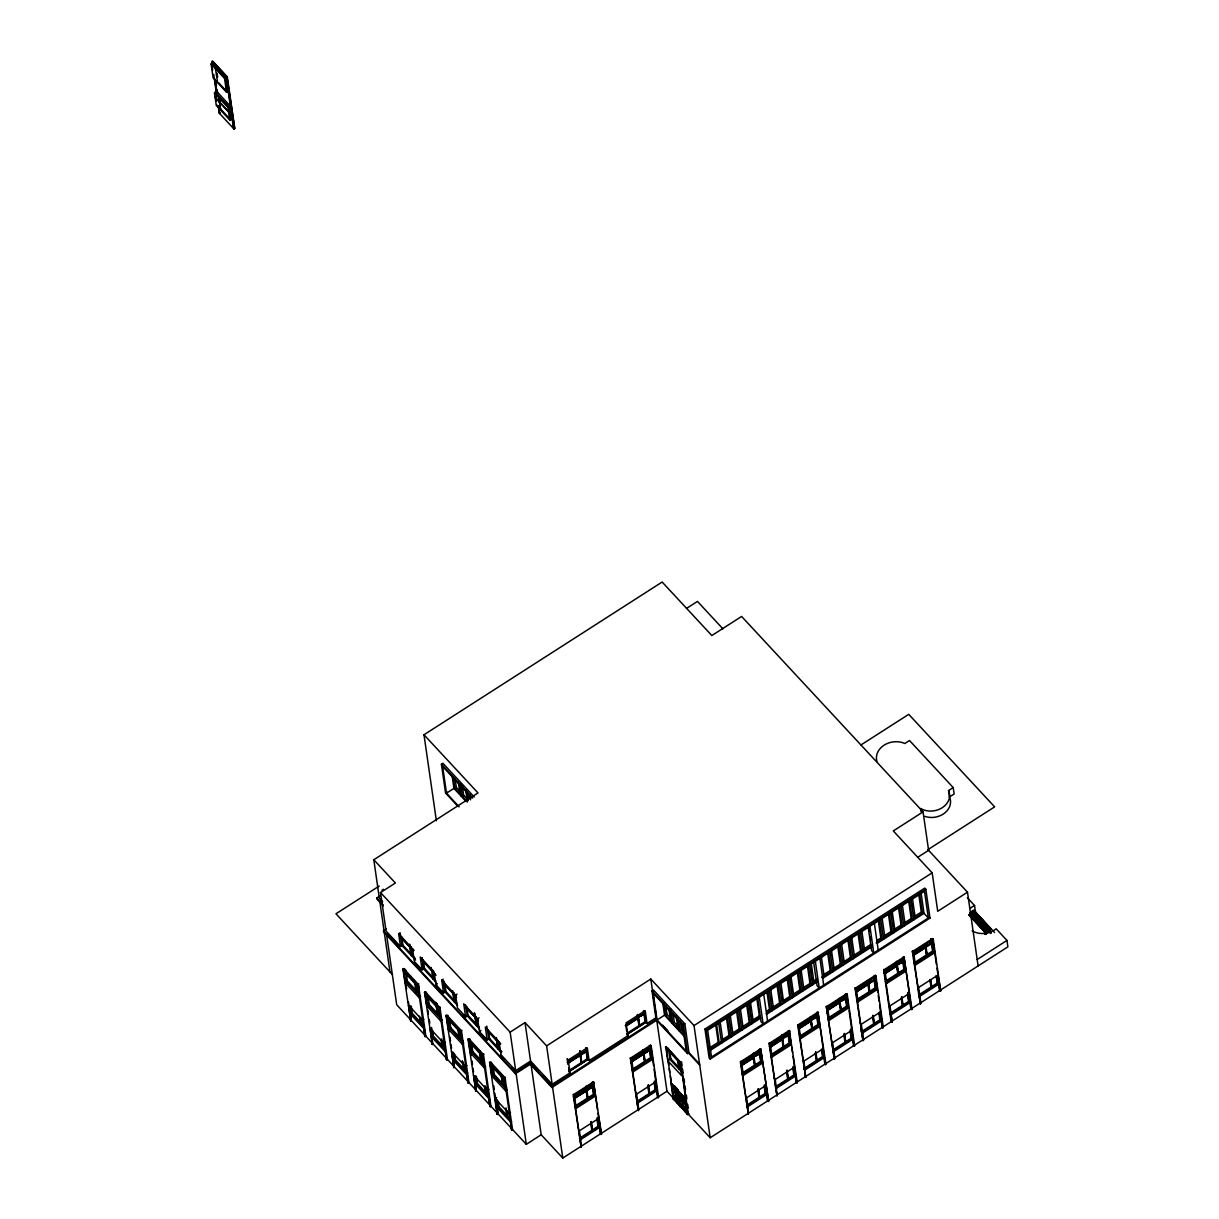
<?xml version="1.0" encoding="UTF-8"?>
<svg xmlns="http://www.w3.org/2000/svg" width="1219" height="1219" viewBox="0 0 1219 1219"><rect width="100%" height="100%" fill="white"/><g stroke="black" fill="none" stroke-linecap="round" stroke-linejoin="round"><path stroke-width="1.5" d="M974.24 911.492L973.676 910.273L990.666 928.665C988.076 928.741 990.849 930.173 990.361 932.931M990.422 932.093L989.432 930.737L987.329 931.971L989.63 929.594L990.575 932.733L989.081 929.198M969.669 914.616C974.347 914.494 974.225 909.435 974.057 910.761M967.353 897.778L974.56 905.534L975.429 911.888A18.605 15.085 -8.2 0 0 971.299 914.707M973.326 912.802L969.73 915.499M973.112 912.985L989.112 929.381M985.074 933.51C986.948 935.918 984.48 930.752 984.967 934.287M974.194 912.452C973.295 910.136 974.042 913.656 970.629 915.058M989.081 928.055L985.272 931.819L983.443 930.188M672.05 1084.758L672.339 1086.815L674.32 1087.104M673.467 1087.546L674.884 1087.973L676.225 1090.746L676.804 1089.512L675.798 1090.03L676.21 1091.371L677.139 1090.853L676.057 1090.624M678.968 1094.372L681.131 1094.555L683.158 1098.212L684.027 1097.649M681.177 1094.433L681.954 1094.967M974.331 911.096L974.316 912.056M989.95 930.828C989.325 933.266 984.053 932.383 985.699 931.514M989.112 929.701C990.59 927.689 983.596 934.211 989.249 928.863C980.426 937.091 989.676 931.286 987.39 932.626M990.178 931.164L990.91 933.495M990.407 931.011L989.721 929.99M990.316 928.604L974.88 911.263L973.371 911.934M985.394 934.364L985.318 933.617M974.971 911.705L994.536 932.474M986.735 933.023L986.582 932.245M969.471 914.204L986.918 932.596L985.912 933.084M985.897 930.767L990.057 927.583L988.746 928.375L989.706 928.451M988.929 928.695L989.417 927.217L989.371 928.04M989.386 927.689L988.914 928.192M985.516 931.743L989.417 929.503M984.51 930.387C988.67 925.328 991.017 926.73 984.358 929.945M969.745 914.357L972.853 911.142M985.196 934.379L985.577 933.495M678.313 1098.06L678.16 1097.496M679.684 1099.34L680.4 1100.163L679.684 1099.264M988.06 927.507L985.165 930.036M985.714 931.453L984.556 932.047L982.925 928.482M973.432 911.629L989.874 929.305M969.73 913.397L972.777 910.654L974.591 910.974M974.773 912.726L974.438 913.122M989.798 931.118L988.167 932.2M985.561 932.215L986.476 932.185L985.866 933.967M982.88 929.487L983.885 929.457L982.59 927.918L984.083 930.112L982.864 928.528M983.291 929.96L982.026 928.588M989.234 930.981L990.529 932.581M673.924 1087.577L673.574 1088.521L674.442 1087.973M681.025 1094.616C683.356 1094.083 678.953 1095.744 681.208 1095.439M984.038 931.118C984.236 928.787 983.215 932.718 985.485 931.636A1.722 0.884 -42.9 0 0 986.156 931.255M973.067 910.41L970.172 913.564L969.913 912.848M974.118 910.425L969.897 913.412M987.817 927.126L984.038 929.609M989.264 929.32L988.213 930.127M970.888 914.54L971.695 913.884M973.752 912.681L975.291 911.675L971.01 914.951M974.057 912.528L970.812 914.25M986.461 931.103L970.69 914.341M987.969 930.326L987.588 930.737M976.693 921.579L970.019 914.631L971.071 915.759M975.002 911.934L971.909 913.808M212.639 70.184L211.603 62.961L213.081 62.017L226.963 76.949L234.749 128.528L234.018 129.016L219.283 113.138L218.216 105.748M217.409 82.42L213.096 77.787L211.116 63.997L211.862 63.525L216.159 68.157L215.413 68.63L217.622 82.648L226.536 92.248L227.283 91.775L225.302 77.986L216.373 68.386L215.626 68.858L224.555 78.473L226.536 92.248M224.555 78.473L227.298 76.812L212.563 60.95L211.832 61.422L226.551 77.3L234.018 129.016M214.681 78.702L216.479 91.166L214.986 92.126L228.852 107.059L230.711 119.889L232.189 118.929M220.532 110.03L216.281 105.444L214.483 93.055L215.23 92.568L219.496 97.154L218.75 97.642L220.532 110.03L221.279 109.558M215.824 96.697L215.123 97.398L219.374 101.985L220.304 101.527M218.963 97.87L219.71 97.398L228.669 107.043L230.452 119.432L229.705 119.919L220.761 110.259L218.963 97.87L227.923 107.516L229.705 119.919M218.719 82.831L227.542 92.324L229.035 91.379M220.09 101.299L219.344 101.771L215.093 97.185M220.334 101.741L219.588 102.213L228.547 111.858L229.294 111.386M219.283 113.138L219.222 107.12M228.852 107.059L230.345 106.099L216.479 91.166M229.263 111.173L228.517 111.645L219.557 102M234.322 128.071L233.576 128.544L228.288 91.852M436.387 820.783L423.983 734.767L662.146 582.027L711.835 635.541L741.609 616.448L923.057 811.869L928.604 850.329L967.49 892.201L978.11 965.936M458.1 806.551L445.575 793.066L441.415 764.206L442.893 763.262L474.221 796.982M686.495 608.449L697.466 601.409L722.943 628.852M445.575 793.066L447.053 792.106M459.167 806.81L446.489 793.158L453.94 788.388L452.142 775.909M458.283 781.775L460.051 794.057L454.87 788.48L456.348 787.52L455.083 778.743M462.763 795.337L461.285 796.297L459.487 783.817M465.628 789.683L467.395 801.965L462.214 796.388L463.692 795.428L462.184 784.899M382.69 901.816L379.338 898.22L373.806 859.745L478 792.929L423.983 734.767M379.246 886.03L335.956 913.778L392.503 974.682M381.958 890.205L383.452 889.245M401.98 938.706L402.895 945.136L400.487 946.553L386.057 931.026L380.526 892.552L395.398 883.013L373.806 859.745M383.284 905.915L376.93 899.073L376.778 898.007L379.978 895.95M515.424 1073.787L515.271 1072.72L530.158 1063.181L530.311 1064.248L515.424 1073.787L383.65 931.88L383.497 930.813L386.469 928.908M400.487 946.553L398.643 933.739L400.122 932.779L401.965 945.594L415.588 960.084M402.163 945.624L401.706 936.878M410.666 946.523L409.95 947.224L401.005 937.563M410.879 946.752L410.148 947.239L413.332 950.683M413.363 950.896L410.178 947.453L410.91 946.965L412.083 955.026L411.336 955.498L409.752 944.481M410.803 1021.217L402.91 969.044L403.657 968.572L418.391 984.434L425.842 1036.15L425.096 1036.622L422.353 1020.135L408.487 1005.203L410.803 1021.217L410.62 1014.33L424.486 1029.278L424.669 1036.165M420.616 996.746L419.123 997.691L405.257 982.758L403.413 969.943L404.891 968.983L406.933 981.828L415.892 991.474L416.624 990.986L415.466 982.941M423.298 960.13L422.597 960.816L431.541 970.461L432.257 969.775M405.759 973.768L406.079 970.324M412.51 948.672L414.353 961.486L422.079 969.806L424.486 968.389L423.328 960.343M405.257 982.758L406.735 981.798L419.351 995.374M406.933 981.828L406.75 974.91M432.471 970.004L431.739 970.492L434.924 973.935M414.719 983.413L415.649 982.956M414.948 983.657L415.679 983.169L416.852 991.23L418.97 993.515M418.757 983.916L417.279 984.876L419.123 997.691M418.391 984.434L417.645 984.906L425.096 1036.622M432.715 978.522L433.446 978.034L424.486 968.389M432.501 970.217L433.674 978.278L432.928 978.75L431.115 967.505M420.357 996.289L416.106 991.702L416.852 991.23M443.487 981.021L445.072 992.007L443.579 992.967L441.735 980.137L443.213 979.192M443.579 992.967L435.945 984.739L437.438 983.794M432.395 1044.47L424.502 992.296L425.248 991.824L439.983 1007.686L447.434 1059.402L446.687 1059.875L443.945 1043.388L430.078 1028.455L432.395 1044.47L432.212 1037.582L446.078 1052.53L446.261 1059.418M442.207 1019.983L440.714 1020.943L426.848 1006.01L425.004 993.18L426.482 992.236M444.813 983.291L444.066 983.763L453.026 993.409L453.758 992.936M409.874 1014.817L411.367 1013.858L423.968 1027.434M457.308 1003.725L455.175 1001.424L453.803 993.15L453.057 993.622L444.097 983.977L444.844 983.504L446.002 991.55L445.255 992.022L443.67 981.005M411.23 1006.056L412.296 1013.4L411.55 1013.873L410.209 1005.843M426.848 1006.01L428.326 1005.05L440.943 1018.627M436.631 1003.222L438.215 1014.238L437.484 1014.726L428.524 1005.081L429.256 1004.593L428.098 996.548M410.361 1020.76L411.108 1020.288L409.508 1009.195M455.175 1001.424L454.428 1001.911L453.27 993.866L454.017 993.378M457.095 994.125L455.601 995.07L457.445 1007.9L465.582 1016.661L467.989 1015.244L466.831 1007.199L466.085 1007.671L475.044 1017.316L475.791 1016.844L476.949 1024.889L476.202 1025.362L474.42 1012.974M440.349 1007.168L438.87 1008.128L440.714 1020.943M439.983 1007.686L439.236 1008.159L446.687 1059.875M422.353 1020.135L423.846 1019.175M420.464 1023.488L420.418 1017.499M420.631 1017.728L420.677 1023.716L419.412 1016.128M440.882 1018.398L437.697 1014.955L438.444 1014.482L436.844 1003.466M861.01 744.931L908.734 714.334L994.643 806.856L927.842 849.704M453.895 1067.631L446.002 1015.457L446.748 1014.97L461.483 1030.847L468.934 1082.563L468.187 1083.036L465.445 1066.549L451.579 1051.601L453.895 1067.631L453.712 1060.743L467.578 1075.676L467.761 1082.563M463.708 1043.144L462.214 1044.104L448.348 1029.171L446.504 1016.341L447.982 1015.397M466.801 1006.985L466.054 1007.458L475.014 1017.103L475.76 1016.631M449.582 1019.495L448.836 1019.968L461.239 1033.499M448.866 1020.181L449.613 1019.709L450.771 1027.754L459.731 1037.399L458.984 1037.872L450.024 1028.226L448.44 1017.21M431.465 1038.07L432.958 1037.11L445.56 1050.687M433.08 1031.137L433.141 1037.125L431.572 1027.495M448.348 1029.171L450.771 1027.754M431.953 1044.013L432.699 1043.54L431.633 1036.15M475.974 1016.859L475.273 1017.545L478.457 1020.989M457.826 1029.826L458.755 1029.369M458.039 1030.055L458.786 1029.583L459.944 1037.628L463.144 1041.072M479.082 1017.819L477.604 1018.764L479.448 1031.594L487.143 1039.883L489.566 1038.466L488.408 1030.421L487.661 1030.893L496.621 1040.554M461.864 1030.329L460.371 1031.274L462.214 1044.104M461.483 1030.847L460.736 1031.32L468.187 1083.036M443.945 1043.388L445.438 1042.428M442.055 1046.74L442.802 1046.268L441.75 1038.908M442.223 1040.98L442.268 1046.969L441.004 1039.38M476.004 1017.073L477.178 1025.118L476.431 1025.606L474.633 1013.202M462.397 1041.559L459.197 1038.116L459.944 1037.628M475.882 1091.325L468.005 1039.137L468.751 1038.664L483.486 1054.526L490.937 1106.243L490.19 1106.73L487.448 1090.228L473.582 1075.295L475.882 1091.325L475.715 1084.438L489.581 1099.37L489.764 1106.258M479.448 1031.594L480.941 1030.634M485.711 1066.838L484.217 1067.798L470.351 1052.85L468.492 1040.036L469.985 1039.076M488.377 1030.207L487.63 1030.68L496.59 1040.34M452.965 1061.216L455.388 1059.814L454.596 1054.298M470.351 1052.85L472.759 1051.448L471.601 1043.388M453.453 1067.174L454.199 1066.686L452.34 1053.765M525.023 1022.589L530.555 1061.063L515.683 1070.602L510.136 1032.143L525.023 1022.589L546.615 1045.856L552.161 1084.316L570.02 1072.872L568.176 1060.042L567.094 1058.884M479.814 1053.521L480.56 1053.048L481.718 1061.094L480.972 1061.566L472.027 1051.921L470.427 1040.904M483.852 1054.024L482.374 1054.968L484.217 1067.798M483.486 1054.526L482.739 1055.014L490.19 1106.73M465.445 1066.549L466.938 1065.589M463.57 1069.901L464.302 1069.413L455.388 1059.814M463.25 1062.069L464.53 1069.657L463.784 1070.13L462.245 1060.713M497.367 1040.066L498.525 1048.127L497.779 1048.599L496.194 1037.582M500.034 1044.226L496.834 1040.782L497.581 1040.31L498.739 1048.355L497.992 1048.828L496.407 1037.811M484.385 1065.238L481.2 1061.795L481.932 1061.322L480.774 1053.277M511.325 1129.495L511.157 1122.608L497.276 1107.66L498.205 1114.075L497.032 1114.09L489.581 1062.374L490.328 1061.901L505.047 1077.764L512.513 1129.48L511.767 1129.952L509.024 1113.465L495.158 1098.532L496.636 1097.572M507.272 1090.076L505.794 1091.02L491.912 1076.087L490.068 1063.273L491.562 1062.313M493.146 1066.412L492.4 1066.884L504.803 1080.43M492.43 1067.097L493.177 1066.625L494.335 1074.67L503.295 1084.331L502.548 1084.803L493.588 1075.158L492.004 1064.141M474.968 1084.91L477.391 1083.493L476.324 1076.148M491.912 1076.087L494.335 1074.67M475.456 1090.853L476.202 1090.38L474.343 1077.459M546.615 1045.856L650.809 979.04L694.022 1025.56L710.189 1137.754L891.15 1021.705L883.699 969.989L904.01 956.961L911.995 1009.256L910.867 1009.058L909.938 1002.643L890.83 1014.909L892.293 1021.903L891.15 1021.705M921.107 811.686L920.635 808.487A18.011 14.613 -8.2 0 0 942.226 807.725A18.011 14.613 -8.2 0 0 948.565 790.567L953.212 787.581L909.511 740.512L904.848 743.499A18.727 15.192 -8.2 0 0 884.11 745.159A18.727 15.192 -8.2 0 0 876.933 761.403M505.428 1077.246L503.935 1078.206L505.794 1091.02M511.767 1129.952L504.316 1078.236L505.047 1077.764M518.806 1069.764L521.778 1067.859M526.242 1064.995L529.229 1063.075M487.448 1090.228L488.941 1089.283M923.057 811.869L893.298 830.947L932.169 872.834L937.716 911.294L967.49 892.201M485.512 1087.592L485.558 1093.58L484.507 1086.236M485.467 1085.992L486.518 1093.336L485.772 1093.824L484.72 1086.464M924.84 816.38A18.011 14.613 -8.2 0 0 944.649 813.073A18.011 14.613 -8.2 0 0 949.494 796.982L954.142 793.996L953.212 787.581M505.961 1088.476L502.761 1085.032L502.578 1078.114M688.979 1052.637L687.486 1053.582L656.157 1019.846L652.013 991.001L653.491 990.041L684.819 1023.777L688.979 1052.637L699.554 1064.035M568.176 1060.042L587.284 1047.791L589.143 1060.606L627.922 1035.739L626.078 1022.909L645.186 1010.658L647.045 1023.472L656.355 1017.499L654.512 1004.685M625.377 1025.316L637.735 1017.408L638.299 1018.2L625.957 1026.108L626.657 1030.939M496.544 1108.147L498.952 1106.73L498.16 1101.214M579.863 1054.755L567.505 1062.663L568.054 1063.258L580.396 1055.334L579.863 1054.755L581.554 1063.379L569.212 1071.303L568.74 1068.073M580.153 1054.557L586.034 1050.793M625.408 1025.529L637.766 1017.621M568.024 1063.029L580.366 1055.121L579.833 1054.542L567.475 1062.45L568.024 1063.029L567.429 1058.9M580.671 1054.923L586.537 1051.159M625.926 1025.895L638.268 1017.987M497.032 1114.09L497.779 1113.617L496.179 1102.525M568.663 1070.724L581.021 1062.8M585.608 1047.822L587.192 1058.839L581.311 1062.602L581.859 1063.197L587.726 1059.418L586.141 1048.401M626.581 1033.59L638.924 1025.667L637.339 1014.65M644.043 1011.267L645.628 1022.284L639.762 1026.063L639.213 1025.469L645.095 1021.705L643.51 1010.688M627.115 1034.169L639.457 1026.246L637.872 1015.229M586.476 1048.462L588.061 1059.448L568.938 1071.699L570.02 1072.872M644.379 1011.328L645.963 1022.314L626.856 1034.565L627.922 1035.739M553.914 1084.361L558.729 1081.283M605.218 1051.464L610.018 1048.386M616.433 1044.272L619.648 1042.215M509.024 1113.465L510.502 1112.505M662.74 1002.704L664.538 1015.168L551.902 1087.516L551.75 1086.434L655.837 1019.693M507.089 1110.829L507.134 1116.817L506.068 1109.473M668.865 1008.57L670.648 1020.852L665.452 1015.275L666.945 1014.315L665.681 1005.538M507.302 1111.058L507.348 1117.046L506.022 1107.858M917.633 857.368L928.604 850.329M676.225 1016.478L677.993 1028.76L672.797 1023.183L674.29 1022.223L673.025 1013.446M597.508 1117.351L598.59 1118.509L579.467 1130.76L581.189 1147.17L573.189 1094.875L593.501 1081.862L601.485 1134.158L600.357 1133.96L599.428 1127.545L580.32 1139.795M630.33 1058.244L650.626 1045.216L651.175 1045.795L658.626 1097.511L657.483 1097.313L656.569 1090.914L637.446 1103.165L638.314 1110.539L630.33 1058.244L630.863 1058.823L651.175 1045.795M687.486 1053.582L683.326 1024.737L684.819 1023.777M581.189 1147.17L573.738 1095.454L594.034 1082.442M593.501 1083.249L595.36 1096.064L576.237 1108.33L574.393 1095.5L593.501 1083.249L592.419 1082.091M649.818 1047.273L651.403 1058.275L652.485 1059.433L633.377 1071.684L631.518 1058.869L650.641 1046.603L649.559 1045.445M586.369 1090.015L592.251 1086.251M643.205 1053.566L630.863 1061.49L631.396 1062.069L643.739 1054.161L643.205 1053.566L644.912 1062.206L632.554 1070.114L632.021 1069.535L644.363 1061.627M643.495 1053.384L649.377 1049.62M586.888 1090.396L592.754 1086.617M644.013 1053.749L649.879 1049.986M684.301 1035.556L680.141 1031.091L681.634 1030.131L680.37 1021.354M694.022 1025.56L932.169 872.834M673.68 1099.614L666.092 1046.572L680.827 1062.45L688.278 1114.166L710.189 1137.754M585.638 1087.241L587.238 1098.258L574.88 1106.182L575.429 1106.761L587.771 1098.837L585.989 1086.449M591.809 1083.28L593.409 1094.296L587.528 1098.075L588.076 1098.654L593.943 1094.891L592.16 1082.487M649.285 1045.856L651.083 1058.244L645.201 1062.008L644.668 1061.429L650.535 1057.665L648.95 1046.649M576.237 1108.33L575.155 1107.172L594.278 1094.906L592.693 1083.92M651.403 1058.275L632.295 1070.526L633.377 1071.684M668.941 1051.311L669.688 1050.824L674.808 1056.34M704.963 1029.049L924.749 888.102L925.831 889.26L929.99 918.105L710.205 1059.067L709.123 1057.894L704.963 1029.049L706.045 1030.207L710.205 1059.067M386.484 933.952L396.693 1004.746L526.303 1144.336L541.19 1134.782L530.981 1063.989M706.045 1030.207L925.831 889.26M679.775 1062.846L681.619 1075.661L667.753 1060.728L670.846 1058.884L669.688 1050.824M689.025 1113.678L687.592 1114.593L680.827 1062.45M638.908 1110.159L636.608 1094.129L655.715 1081.878M709.534 1047.868L718.235 1042.291L715.705 1024.737M726.463 1017.85L728.992 1035.403L721.846 1039.975L722.928 1041.148L730.074 1036.561L727.027 1015.503M736.581 1011.359L739.11 1028.912L731.964 1033.483L733.046 1034.657L740.192 1030.07L737.404 1010.764M742.081 1026.992L749.228 1022.421L746.698 1004.867M759.361 1015.93L752.214 1020.501L753.296 1021.674L760.427 1017.088L759.361 1015.93L756.831 998.376M766.614 1011.267L769.479 1009.439L766.949 991.885M777.067 985.394L779.596 1002.947L772.45 1007.519L773.532 1008.692L780.678 1004.106L777.89 984.8M787.184 978.903L789.714 996.456L782.568 1001.028L782.065 997.523M797.317 972.412L799.847 989.965L792.7 994.536L793.782 995.71L800.929 991.123L797.881 970.065M807.435 965.92L809.965 983.474L802.818 988.045L803.9 989.219L811.046 984.632L808.258 965.326M814.368 980.64L817.233 978.811M827.671 952.938L830.2 970.492L823.069 975.063L824.135 976.236L831.282 971.65L828.25 950.591M837.803 946.447L840.333 964L833.186 968.572L834.268 969.745L841.415 965.158L838.626 945.853M843.304 962.081L850.451 957.509L847.921 939.956M858.039 933.464L860.568 951.018L853.422 955.589L854.504 956.763L861.65 952.176L858.862 932.87M870.686 944.527L863.555 949.098L864.621 950.271L871.768 945.685M876.522 940.778L880.819 938.036L878.289 920.482M883.79 936.116L890.937 931.545L888.407 913.991M898.525 907.5L901.054 925.053L893.908 929.625L894.99 930.798L902.136 926.211L899.363 906.906M908.658 901.009L911.187 918.562L904.041 923.133L905.123 924.307L912.254 919.72L909.481 900.414M918.776 894.517L921.305 912.071L914.159 916.642L913.656 913.138M724.848 1039.228L727.743 1037.369M755.216 1019.754L758.111 1017.895M785.585 1000.281L788.464 998.422M834.741 968.739L837.636 966.896M846.306 961.334L849.201 959.475M679.806 1068.53L679.059 1069.002L677.901 1060.957L678.648 1060.484L679.806 1068.53L670.846 1058.884M710.616 1049.026L719.317 1043.449L716.543 1024.143M747.537 1004.273L750.31 1023.579L743.163 1028.166L740.39 1008.844M766.263 1013.339L770.56 1010.597L767.772 991.291M788.023 978.308L790.796 997.614L783.649 1002.201L780.876 982.88M816.882 980.884L814.018 982.727L811.244 963.406M848.744 939.361L851.532 958.667L844.386 963.254L841.598 943.933M876.187 942.866L881.901 939.194L879.112 919.888M889.23 913.397L892.018 932.703L884.872 937.289L882.084 917.968M919.598 893.923L922.387 913.229L915.24 917.816L912.452 898.494M710.403 1050.336L760.626 1018.124M766.416 1014.421L817.02 981.965M871.966 946.721L822.81 978.247L821.728 977.089M877.756 943.018L924.017 913.336L920.939 891.973M590.743 1123.004L591.809 1130.348L579.513 1138.241L580.046 1138.82L592.343 1130.927L591.017 1121.739M596.96 1119.012L598.026 1126.356L592.099 1130.165L592.632 1130.744L598.559 1126.935L597.234 1117.747M636.638 1101.595L648.935 1093.717L647.868 1086.358M654.1 1082.365L655.152 1089.725L649.224 1093.519L649.773 1094.098L655.7 1090.304L654.374 1081.116M637.171 1102.174L649.468 1094.296L648.142 1085.108M597.737 1118.951L598.895 1126.966L579.787 1139.216L580.853 1140.39M654.862 1082.304L656.02 1090.319L636.912 1102.585L637.994 1103.744M928.345 917.998L711.53 1057.041L707.675 1030.329L924.49 891.287L928.345 917.998L924.017 913.336M541.19 1134.782L562.782 1158.05L666.976 1091.234L656.782 1020.44M674.93 1087.241L675.524 1087.79L673.437 1088.537M674.808 1087.18L674.716 1088.018M675.509 1087.577L675.082 1088.841L675.966 1088.156M677.246 1102.814C675.859 1096.064 683.051 1110.494 677.246 1102.814C678.663 1098.7 669.673 1074.472 673.741 1096.521M677.398 1090.411L677.642 1092.514L675.189 1088.034M676.195 1091.127L677.063 1090.563L676.515 1091.249M677.337 1090.456L680.232 1106.669L681.223 1106.029M681.604 1106.441L680.613 1107.081L678.602 1091.218L684.773 1097.862L687.166 1114.136L688.156 1113.496M678.983 1092.224L679.273 1094.281M673.406 1096.506L679.623 1103.073L673.406 1096.506L676.012 1098.868L674.747 1090.06M672.873 1098.73L673.543 1098.289L666.976 1091.234M676.758 1097.146C674.976 1095.911 678.937 1099.949 677.612 1097.938M677.993 1098.578L676.195 1097.1L677.292 1098.441L678.48 1097.664L679.044 1102.235L676.819 1099.843L675.616 1091.005L677.825 1093.382L678.358 1097.633M681.314 1094.357L680.248 1095.47L681.604 1094.388L681.741 1095.591M674.168 1099.492L673.939 1097.39L676.377 1101.885L674.229 1099.447M676.347 1097.344L677.627 1098.822M677.459 1097.831L677.977 1098.471M680.37 1096.003L681.467 1094.464M678.556 1098.212L676.819 1097.816M682.213 1095.043L680.37 1095.393M679.836 1096.963L678.968 1096.993M681.604 1095.805L682.472 1095.256M678.724 1098.106L677.078 1097.999M682.076 1095.652L684.636 1099.949L684.331 1097.892M681.573 1095.607L683.356 1096.277L682.396 1096.887M682.015 1096.308L683.234 1096.369M682.168 1097.603L683.859 1110.265L682.076 1097.511M680.095 1099.431L680.674 1103.987L682.884 1106.38L681.68 1097.527C679.547 1091.02 678.13 1101.641 680.766 1101.61M682.046 1096.171L683.478 1097.024M679.928 1099.568L678.876 1100.163L680.461 1101.808M679.181 1100.361L680.293 1099.462M679.212 1100.513L680.141 1101.336M679.76 1100.986L679.41 1100.666M676.956 1102.616L675.021 1090.121M679.562 1100.787L679.212 1099.629M683.387 1098.426L683.326 1098.791M745.556 1096.628L746.637 1097.801L748.359 1114.212L740.36 1061.901L760.671 1048.889L768.656 1101.184L767.528 1100.986L766.599 1094.571L747.491 1106.837L748.024 1107.416M774.233 1078.251L775.314 1079.409L777.021 1095.82L769.037 1043.525L789.333 1030.497L797.333 1082.807L796.19 1082.594L795.26 1076.194L776.153 1088.445L776.701 1089.024M802.894 1059.86L803.976 1061.033L805.698 1077.428L797.698 1025.133L817.995 1012.12L825.994 1064.416L824.852 1064.217L823.937 1057.802L804.83 1070.053L805.363 1070.648M826.36 1006.757L846.672 993.729L847.205 994.308L854.656 1046.024L853.529 1045.826L852.599 1039.426L833.491 1051.677L834.36 1059.052L826.36 1006.757L834.36 1059.052M855.037 988.365L875.333 975.352L875.882 975.931L883.333 1027.647L882.19 1027.449L881.276 1021.034L862.153 1033.285L863.022 1040.66L855.037 988.365L855.57 988.944L875.882 975.931M912.376 951.597L932.672 938.569L933.221 939.163L940.672 990.879L939.529 990.666L938.615 984.266L919.492 996.517L920.36 1003.892L912.376 951.597L912.909 952.176L933.221 939.163M684.773 1097.862L678.358 1091.386M685.84 1097.39L684.849 1098.106L670.983 1083.097L673.299 1099.188L673.97 1098.761L677.764 1102.829M748.359 1114.212L740.908 1062.496L761.205 1049.468M777.021 1095.82L769.57 1044.104L789.866 1031.091M818.543 1012.699L798.232 1025.712L797.698 1025.133M826.909 1007.336L847.205 994.308M891.699 1022.284L884.247 970.568L904.544 957.54M760.671 1050.275L762.515 1063.105L743.407 1075.356L741.563 1062.541L760.671 1050.275L759.589 1049.117M789.333 1030.497L791.192 1044.713L772.069 1056.98L770.225 1044.15L789.333 1031.899L788.266 1030.725M817.187 1014.178L818.772 1025.164L819.854 1026.337L800.746 1038.588L798.902 1025.758L818.01 1013.507L816.928 1012.349M829.408 1020.196L827.564 1007.382L846.672 995.115L845.59 993.957L847.449 1006.787L848.531 1007.945L829.408 1020.196L828.326 1019.038L847.449 1006.787M874.526 977.409L876.111 988.396L877.192 989.554L858.085 1001.82L856.226 988.99L875.349 976.739L874.267 975.581M886.746 983.428L884.903 970.614L904.01 958.347L902.929 957.189L904.788 970.004L905.854 971.177L886.746 983.428L885.664 982.27L904.788 970.004M915.423 965.052L913.564 952.222L932.687 939.971L931.606 938.798L933.449 951.628L934.531 952.786L915.423 965.052L914.341 963.879L933.449 951.628M974.21 913.153L975.352 912.345M740.862 1064.949L753.205 1057.025L753.784 1057.818L741.426 1065.741M799.74 1027.19L810.544 1020.257L811.123 1021.05L798.765 1028.973M857.079 990.407L867.882 983.489L868.446 984.282L856.104 992.205M868.172 983.291L874.587 980.106L868.72 983.87L867.776 980.548M912.879 954.629L925.221 946.721L924.825 943.963M925.511 946.523L931.925 943.338L926.059 947.102L925.114 943.765M740.893 1065.162L753.235 1057.239M781.912 1038.862L769.555 1046.771L770.103 1047.35L782.446 1039.441L781.882 1038.649L769.524 1046.557L770.073 1047.136L782.415 1039.228M799.771 1027.404L810.574 1020.471M839.251 1002.079L826.893 1010.002L827.442 1010.581L839.784 1002.673L839.221 1001.866L826.863 1009.789L827.411 1010.368L839.754 1002.46M839.541 1001.896L845.956 998.711L839.541 1001.896L841.247 1010.521L847.114 1006.757L845.331 994.369M857.109 990.62L867.913 983.703M896.574 965.311L884.232 973.234L884.781 973.813L897.123 965.89L896.544 965.098L884.202 973.021L884.75 973.6L897.093 965.677M896.879 965.128L902.746 961.364L903.294 961.943L896.879 965.128L898.037 973.173L904.452 969.989L902.669 957.601M912.909 954.843L925.251 946.934M741.396 1065.528L753.753 1057.604M798.735 1028.76L811.092 1020.836M856.073 991.992L868.416 984.068M913.412 955.208L925.754 947.3M913.442 955.422L925.785 947.513L925.221 946.721M680.613 1107.081L679.852 1106.243L680.842 1105.618M680.903 1106.867L687.592 1114.593M683.554 1107.218L686.038 1109.656L684.758 1100.848L682.549 1098.471L683.752 1107.309M742.051 1073.208L754.393 1065.284L752.809 1054.267M758.98 1050.321L760.565 1061.338L754.698 1065.101L755.231 1065.68L761.113 1061.917L759.33 1049.513M770.728 1054.816L783.07 1046.908L781.486 1035.891M787.657 1031.929L789.242 1042.946L783.36 1046.71L783.908 1047.289L789.775 1043.525L788.19 1032.508M800.929 1035.449L811.732 1028.516L810.147 1017.499M816.852 1014.132L818.452 1025.149L812.57 1028.912L812.037 1028.333L817.903 1024.569L816.319 1013.538M838.809 999.123L840.409 1010.14L828.051 1018.048L828.6 1018.627L840.942 1010.719L839.16 998.315M840.699 1009.941L846.58 1006.178L844.98 995.161M858.267 998.681L869.071 991.748L867.486 980.731M874.191 977.348L875.791 988.38L869.909 992.144L869.376 991.565L875.242 987.786L873.657 976.769M896.148 962.34L897.748 973.371L885.39 981.28L885.939 981.859L898.281 973.951L896.498 961.547M898.037 973.173L903.919 969.41L902.319 958.393M915.606 961.913L926.41 954.98L925.48 948.534M931.331 939.209L933.114 951.597L927.248 955.376L926.699 954.782L932.581 951.018L930.798 938.63M742.6 1073.787L754.942 1065.878L753.159 1053.475M771.261 1055.41L783.604 1047.487L781.821 1035.099M799.923 1037.019L812.281 1029.095L810.483 1016.707M857.262 1000.25L869.619 992.327L868.019 981.31M914.6 963.482L926.943 955.559L925.358 944.542M743.407 1075.356L742.325 1074.198L761.433 1061.932L759.848 1050.946M788.525 1032.569L790.11 1043.555L771.002 1055.806L772.069 1056.98M818.772 1025.164L799.664 1037.43L800.746 1038.588M876.111 988.396L857.003 1000.647L858.085 1001.82M988.975 929.122L990.498 928.055M746.637 1097.801L765.745 1085.535L768.061 1101.565M775.314 1079.409L794.422 1067.158M803.976 1061.033L823.084 1048.767M834.954 1058.671L832.638 1042.641L851.761 1030.39L850.679 1029.217L852.066 1038.832L853.148 1040.005M863.616 1040.279L861.315 1024.25L880.423 1011.999M892.293 1021.903L889.977 1005.873L909.1 993.607L908.018 992.449L909.404 1002.064L910.486 1003.237M920.954 1003.511L918.654 987.481L937.761 975.23L940.078 991.26M757.913 1090.03L758.965 1097.374L746.668 1105.267L747.217 1105.846L759.513 1097.953L758.188 1088.765M764.13 1086.038L765.197 1093.382L759.269 1097.191L759.803 1097.77L765.73 1093.976L764.404 1084.788M775.345 1086.876L787.642 1078.998L786.575 1071.638M792.792 1067.646L793.859 1075.006L787.931 1078.8L788.48 1079.379L794.392 1075.585L793.066 1066.396M815.252 1053.262L816.303 1060.606L804.007 1068.499L804.555 1069.078L816.837 1061.185L815.526 1051.997M821.469 1049.269L822.52 1056.614L816.608 1060.423L817.141 1061.002L823.069 1057.193L822.002 1049.849M832.684 1050.108L844.965 1042.23L843.914 1034.87M850.131 1030.878L851.197 1038.238L845.27 1042.032L845.803 1042.611L851.731 1038.817L850.405 1029.628M872.575 1016.478L873.642 1023.838L861.345 1031.716L861.879 1032.31L874.175 1024.417L872.85 1015.229M878.808 1012.501L879.859 1019.846L873.932 1023.64L874.48 1024.234L880.408 1020.425L879.341 1013.08M890.007 1013.339L902.304 1005.446L901.252 998.102M907.469 994.11L908.536 1001.469L902.609 1005.264L903.142 1005.843L909.069 1002.048L907.744 992.86M929.914 979.71L930.981 987.07L918.684 994.948L919.217 995.527L931.514 987.649L930.463 980.289M936.68 976.312L937.746 983.657L931.819 987.451L931.27 986.872L937.198 983.078L936.146 975.718M775.878 1087.455L788.175 1079.577L786.849 1070.389M833.217 1050.687L845.514 1042.809L844.188 1033.621M890.556 1013.918L902.852 1006.041L901.527 996.837M746.942 1106.243L766.065 1093.992L764.907 1085.977M775.619 1087.866L794.727 1075.615L793.569 1067.6M822.246 1049.209L823.389 1057.223L804.281 1069.474L803.824 1066.275M852.066 1038.832L832.958 1051.098L834.025 1052.256M862.702 1033.864L861.62 1032.706L880.727 1020.455L879.569 1012.44M909.404 1002.064L890.281 1014.33L891.363 1015.488M936.908 975.672L938.066 983.687L918.958 995.938L918.501 992.738M977.196 959.521L1006.955 940.428L996.152 928.802A18.605 15.085 -8.2 0 1 972.107 930.874M891.744 1021.309L910.867 1009.058M911.995 1009.256L911.462 1008.677L1007.884 946.843L1006.955 940.428M972.716 911.096L973.707 910.791M987.923 927.476L988.914 927.156M985.638 930.859L984.815 930.981M987.466 932.032L986.963 932.733M984.632 932.017L984.495 930.767L986.293 931.316M984.541 929.64L985.074 930.463M970.72 915.728L970.08 915.865M985.379 931.011L986.628 931.758M984.8 932.169L985.897 932.596M973.661 911.401L990.178 928.924M673.497 1087.455L674.305 1087.638M680.857 1094.86L681.238 1095.104M983.52 928.969L985.485 931.453M679.73 1099.325L680.339 1100.208M673.924 1087.759L677.292 1091.203M675.006 1087.5L675.814 1088.369M677.215 1097.618L676.499 1097.405M211.603 62.961L225.469 77.909L227.542 92.324M211.116 63.997L215.413 68.63M224.738 89.033L227.283 91.775M214.483 93.055L218.75 97.642M973.341 911.644L978.065 916.627M988.548 928.025L990.422 930.539M988.853 929.228L973.448 912.97M989.645 930.28L990.392 931.194M983.687 924.185L987.558 928.36M989.523 930.585L990.377 931.575M988.319 930.295L972.61 913.656M979.025 920.65L987.984 929.945M989.858 932.002L990.529 933.327M971.589 914.143L987.542 930.92M975.627 918.516L987.192 930.585M986.019 930.63L988.853 929.762M979.786 924.871L987.146 932.794M969.349 914.616L986.674 933.16M969.09 914.661L986.43 933.404M216.83 104.941L230.711 119.889M969.471 915.24L985.485 932.794M969.075 915.195L985.12 932.474M985.059 933.099L985.821 934.242M220.014 112.666L219.71 113.611L218.78 107.196M928.908 916.947L929.99 918.105M921.305 912.071L922.387 913.229M911.187 918.562L912.254 919.72M901.054 925.053L902.136 926.211M913.564 952.222L912.482 951.064L913.016 954.721M892.582 931.651L893.664 932.809L890.586 911.446M890.937 931.545L892.018 932.703M938.066 983.687L939.148 984.845M940.672 990.879L936.939 968.13M880.819 938.036L881.901 939.194M917.572 986.323L918.654 987.481M883.821 969.44L884.903 970.614M862.214 951.125L863.296 952.283L860.218 930.92M860.568 951.018L861.65 952.176M850.451 957.509L851.532 958.667M888.895 1004.7L889.977 1005.873M840.333 964L841.415 965.158M855.159 987.832L856.226 988.99M880.727 1020.455L881.809 1021.613M831.846 970.598L832.927 971.756L829.849 950.393M830.2 970.492L831.282 971.65M860.233 1023.091L861.315 1024.25M809.965 983.474L811.046 984.632M826.482 1006.224L827.564 1007.382M801.477 990.072L802.559 991.23L799.74 971.65M799.847 989.965L800.929 991.123M791.36 996.563L792.441 997.721L789.363 976.358M789.714 996.456L790.796 997.614M831.571 1041.483L832.638 1042.641M779.596 1002.947L780.678 1004.106M797.82 1024.6L798.902 1025.758M823.389 1057.223L824.471 1058.382M771.124 1009.545L772.206 1010.703L769.372 991.123M769.479 1009.439L770.56 1010.597M790.11 1043.555L791.192 1044.713M769.143 1042.992L770.225 1044.15M749.228 1022.421L750.31 1023.579M794.727 1075.615L795.809 1076.773M740.756 1029.019L741.838 1030.177L739.004 1010.597M739.11 1028.912L740.192 1030.07M761.433 1061.932L762.515 1063.105M730.638 1035.51L731.705 1036.668L728.627 1015.305M728.992 1035.403L730.074 1036.561M740.482 1061.368L741.563 1062.541M720.505 1042.001L721.587 1043.159L718.509 1021.796M718.235 1042.291L719.317 1043.449M766.065 1093.992L767.132 1095.15M768.656 1101.184L760.671 1048.889M441.415 764.206L472.728 797.942M652.013 991.001L683.326 1024.737M471.814 797.851L442.649 766.446L446.489 793.158M456.348 787.52L460.492 791.984M463.692 795.428L467.837 799.893M666.945 1014.315L671.09 1018.779M674.29 1022.223L678.434 1026.688M681.634 1030.131L684.743 1033.483M453.94 788.388L466.176 801.569M664.538 1015.168L684.118 1036.272M662.694 1025.225L667.799 1030.725M688.232 1052.728L699.721 1065.101M645.963 1022.314L647.045 1023.472M680.994 1063.014L678.861 1060.713L680.019 1068.758L679.273 1069.231L678.114 1061.185M665.406 1047.014L680.141 1062.877M681.314 1064.629L665.909 1047.898L667.753 1060.728M669.917 1059.341L682.533 1072.918M674.625 1086.083L678.328 1090.076M671.669 1083.752L677.84 1090.396M671.425 1083.92L677.581 1090.548M681.238 1095.454L683.219 1097.603M674.168 1088.064L677.154 1091.279M683.097 1097.679L680.994 1094.997M680.476 1103.896L686.556 1110.539L680.354 1103.987M674.29 1098.563L673.924 1095.637M681.36 1106.593L687.836 1113.694L685.535 1097.664M673.848 1099.477L680.095 1106.09M630.452 1057.711L631.518 1058.869M656.02 1090.319L657.102 1091.493M635.526 1092.971L636.608 1094.129M588.061 1059.448L589.143 1060.606M594.278 1094.906L595.36 1096.064M573.311 1094.342L574.393 1095.5M598.895 1126.966L599.977 1128.124M380.526 892.552L510.136 1032.143M601.485 1134.158L598.026 1113.252M530.555 1061.063L552.161 1084.316M531.987 1063.501L538.341 1070.343M543.415 1075.813L551.049 1084.026M376.778 898.007L383.132 904.848M530.158 1063.181L551.75 1086.434M530.311 1064.248L551.902 1087.516M398.643 933.739L414.11 950.409M441.735 980.137L456.15 995.679M478.138 1019.374L463.723 1003.831L465.582 1016.661M500.78 1043.738L485.299 1027.068L487.143 1039.883M400.96 937.35L409.919 947.011M422.551 960.602L431.511 970.248M453.239 993.653L456.439 997.081M475.242 1017.332L478.427 1020.775M496.803 1040.569L500.003 1044.013M431.77 970.705L436.021 975.291M453.27 993.866L456.47 997.294M402.895 945.136L411.854 954.782L411.123 955.269L409.523 944.253M412.083 955.026L415.268 958.469M433.674 978.278L435.792 980.564M446.002 991.55L454.961 1001.195L454.215 1001.683L452.63 990.651M467.989 1015.244L476.949 1024.889M477.178 1025.118L479.296 1027.419M489.566 1038.466L498.525 1048.127M498.739 1048.355L501.938 1051.799M436.173 982.423L423.557 968.846L421.987 957.86M445.072 992.007L457.674 1005.584M467.06 1015.701L479.676 1029.278M488.636 1038.938L501.253 1052.515M515.683 1070.602L501.024 1054.816L499.165 1042.001M387.505 933.48L399.055 945.914M414.445 962.492L420.86 969.41M436.265 985.988L442.68 992.906M463.22 1015.016L465.78 1017.774M479.89 1032.981L486.32 1039.883M500.43 1055.09L504.285 1059.235M511.98 1067.524L514.54 1070.297M383.497 930.813L515.271 1072.72M402.91 969.044L418.848 986.4M424.502 992.296L439.373 1008.509M446.002 1015.457L460.889 1031.67M468.005 1039.137L482.876 1055.349M489.581 1062.374L504.316 1078.236M403.413 969.943L418.879 986.613M425.004 993.18L439.404 1008.722M446.504 1016.341L460.919 1031.884M468.492 1040.036L482.907 1055.578M490.068 1063.273L505.55 1079.943M405.729 973.554L419.199 988.243M427.32 996.807L439.724 1010.353M470.824 1043.662L483.227 1057.193M407.664 981.341L416.624 990.986M429.256 1004.593L438.215 1014.238M438.444 1014.482L440.562 1016.768M472.759 1051.448L481.718 1061.094M481.932 1061.322L484.065 1063.623M503.508 1084.56L506.708 1088.003M462.443 1041.788L449.841 1028.211L448.257 1017.225M484.446 1065.482L471.829 1051.906L470.244 1040.919M506.022 1088.719L493.405 1075.128L491.821 1064.141M412.296 1013.4L421.21 1023.015M421.424 1023.244L423.572 1025.56M433.888 1036.653L442.802 1046.268M443.015 1046.496L445.164 1048.812M464.53 1069.657L467.746 1073.116M477.391 1083.493L486.305 1093.108M486.518 1093.336L488.667 1095.652M498.952 1106.73L507.881 1116.345M508.094 1116.574L510.243 1118.89M467.06 1073.848L454.458 1060.271L453.3 1052.256M489.063 1097.542L476.461 1083.965L475.303 1075.95M511.645 1121.678L498.022 1107.187L497.108 1100.772M676.682 1089.603L676.21 1088.948L675.798 1090.03M682.99 1097.344L683.295 1098.136M676.667 1089.481L676.972 1090.274M676.393 1090.03L676.911 1091.736M985.485 932.87L985.668 933.998M948.565 790.567L949.494 796.982M932.946 940.428L936.405 964.427M932.687 939.971L934.531 952.786M925.663 944.359L927.248 955.376M930.752 980.106L931.819 987.451M925.785 948.352L926.699 954.782M930.219 979.527L931.27 986.872M912.391 904.361L912.894 907.865M910.822 898.464L913.9 919.827M912.818 951.079L920.36 1003.892M913.549 958.393L914.067 962.05M902.334 904.986L905.123 924.307M900.704 904.955L903.782 926.318M904.01 956.961L911.462 1008.677M904.01 958.347L905.854 971.177M909.1 993.607L911.401 1009.637M892.217 911.477L894.99 930.798M891.638 913.839L892.14 917.343M892.902 922.615L893.405 926.12M896.788 961.364L898.571 973.752M901.816 996.654L903.142 1005.843M880.453 917.937L883.531 939.3M874.389 923.423L878.229 950.134M869.924 926.288L873.764 952.999L871.615 950.668L868.157 926.973M869.238 928.131L869.756 931.636M870.503 936.908L871.021 940.413M875.333 975.352L877.741 991.976M878.259 995.664L879.067 1001.21M879.6 1004.898L882.739 1028.028M861.848 930.95L864.621 950.271M868.324 981.127L869.909 992.144M873.413 1016.875L874.48 1024.234M868.446 985.12L869.376 991.565M851.731 937.441L854.504 956.763M851.411 941.556L851.913 945.06M850.1 937.411L853.178 958.774M855.479 987.847L863.022 1040.66M861.163 1029.506L861.62 1032.706M839.967 943.902L843.045 965.265M846.672 993.729L848.531 1007.945M849.064 1010.353L854.062 1046.405M839.647 999.504L841.247 1010.521M844.493 1033.422L845.803 1042.611M831.48 950.424L834.268 969.745M830.657 951.018L831.16 954.538M821.362 956.915L824.135 976.236M819.732 956.885L823.663 985.135M827.015 1009.881L827.533 1013.538M815.343 961.288L819.198 987.999L817.035 985.668L813.439 960.74M817.995 1012.12L825.4 1064.796M811.168 969.273L811.671 972.777M812.433 978.049L812.936 981.554M809.599 963.376L812.692 984.739M810.985 1017.895L812.57 1028.912M815.816 1051.814L817.141 1061.002M810.452 1017.316L812.037 1028.333M801.112 969.897L803.9 989.219M800.289 970.492L800.792 974.011M798.14 1024.63L805.698 1077.428M790.994 976.389L793.782 995.71M790.415 978.75L790.933 982.255M791.68 987.527L792.198 991.032M791.725 1047.121L792.533 1052.667M793.066 1056.355L796.723 1083.188M780.8 988.746L781.303 992.251M779.246 982.849L782.324 1004.212M782.126 1034.901L783.908 1047.289M787.154 1070.191L788.48 1079.379M770.743 989.371L773.532 1008.692M770.941 996.99L771.444 1000.509M763.749 994.369L767.589 1021.08M769.677 1046.649L770.21 1050.321M774.69 1081.451L775.147 1084.666M759.285 997.233L763.124 1023.945L760.976 1021.629L757.654 997.782M750.249 1000.601L753.296 1021.674M750.188 1006.467L750.691 1009.972M751.453 1015.244L751.955 1018.749M748.877 1002.323L751.955 1023.686M753.449 1053.292L755.231 1065.68M758.477 1088.582L759.803 1097.77M741.792 1070.526L742.325 1074.198M730.257 1015.336L733.046 1034.657M730.699 1024.707L731.202 1028.226M719.896 1020.074L722.928 1041.148M678.633 1020.562L680.141 1031.091M677.429 1018.52L679.227 1031M681.573 1061.962L682.107 1065.665M682.625 1069.353L683.158 1073.055M683.966 1078.586L684.499 1082.289M685.032 1085.977L685.566 1089.679M686.358 1095.211L686.891 1098.913M687.684 1104.444L688.217 1108.147M684.606 1097.938L686.785 1113.709M670.785 1009.134L672.797 1023.183M670.084 1010.612L671.882 1023.076M678.602 1091.218L680.872 1106.913M677.673 1090.472L679.852 1106.243M664.995 1007.092L665.513 1010.658M663.685 1002.978L665.452 1015.275M674.656 1087.013L674.976 1088.095M668.332 1048.355L670.1 1059.357M666.884 1052.119L667.418 1055.806M667.951 1059.509L668.759 1065.056M669.277 1068.743L669.81 1072.43M670.343 1076.133L671.151 1081.664M650.809 979.04L652.668 991.855M653.186 995.527L653.978 1001.012M650.626 1045.216L653.552 1065.543M654.085 1069.231L658.031 1097.892M643.419 1049.62L645.201 1062.008M648.447 1084.91L649.773 1094.098M638.177 1015.046L639.762 1026.063M643.114 1049.803L644.912 1062.206M643.068 1050.412L644.668 1061.429M637.628 1014.452L639.213 1025.469M630.772 1057.726L638.314 1110.539M630.711 1059.54L631.229 1063.197M593.501 1081.862L597.493 1109.564M598.59 1118.509L600.891 1134.539M586.278 1086.251L588.076 1098.654M591.322 1121.556L592.632 1130.744M580.061 1050.793L581.859 1063.197M579.772 1050.991L581.554 1063.379M573.57 1096.171L574.103 1099.843M574.637 1103.5L575.155 1107.172M567.353 1060.713L567.886 1064.37M552.588 1087.257L562.782 1158.05M515.835 1071.669L526.303 1144.336M469.772 794.559L470.534 799.832M468.035 793.767L468.797 799.024M466.831 791.74L468.111 800.639M460.432 784.091L462.214 796.388M502.365 1077.886L503.295 1084.331M501.177 1074.015L502.761 1085.032M500.963 1073.787L502.548 1084.803M453.346 777.935L454.87 788.48M486.792 1026.108L488.819 1038.954M497.154 1099.858L498.205 1107.202M491.379 1069.292L491.912 1072.979M493.786 1085.9L494.32 1089.603M494.853 1093.291L495.645 1098.837M495.158 1098.532L497.459 1114.562M479.6 1050.778L481.2 1061.795M479.387 1050.549L480.972 1061.566M465.475 1004.715L467.258 1015.717M475.578 1076.621L476.644 1083.981M468.751 1038.664L470.077 1047.898M470.61 1051.601L471.143 1055.288M471.936 1060.835L472.469 1064.522M473.002 1068.225L473.536 1071.912M458.557 1029.354L459.731 1037.399M457.399 1026.855L459.197 1038.116M453.575 1052.942L454.641 1060.286M447.556 1020.516L448.089 1024.204M448.607 1027.907L449.141 1031.594M449.948 1037.14L450.481 1040.828M451.015 1044.531L451.548 1048.218M435.945 984.739L434.101 971.924L420.235 956.991L422.079 969.806M436.112 1003.938L437.697 1014.955M435.686 1002.323L437.484 1014.726M422.155 957.86L423.755 968.876M426.757 994.064L428.524 1005.081M425.248 991.824L426.041 997.355M426.848 1002.902L427.381 1006.589M427.915 1010.292L428.448 1013.979M429.24 1019.526L429.774 1023.213M430.566 1028.76L431.099 1032.447M414.292 980.457L416.106 991.702M403.657 968.572L404.19 972.259M404.982 977.806L405.516 981.493M406.049 985.196L406.582 988.883M408.441 1001.805L408.974 1005.507M379.764 901.146L389.973 971.939M227.298 76.812L234.749 128.528M217.119 73.551L217.622 76.995M216.906 73.323L217.409 76.767M215.961 81.947L216.494 85.62M217.012 89.277L217.546 92.949M215.504 81.262L216.296 86.808M213.691 74.359L216.342 92.827M215.854 96.91L216.327 100.141M215.778 97.627L216.312 101.284M970.385 908.292A18.605 15.085 -8.2 0 1 974.56 905.534M971.391 915.347A1.722 0.884 -42.9 0 1 970.949 915.637M586.004 1050.58L580.122 1054.344L580.701 1055.136L586.568 1051.372L586.004 1050.58M643.906 1013.446L638.025 1017.21L644.44 1014.025L643.906 1013.446M643.937 1013.659L638.055 1017.423L644.47 1014.238L643.937 1013.659M586.049 1089.999L573.692 1097.923L574.24 1098.502L586.583 1090.578L586.049 1089.999M592.221 1086.038L586.339 1089.801L586.918 1090.609L592.784 1086.83L592.221 1086.038M643.175 1053.353L630.832 1061.277L631.366 1061.856L643.708 1053.947L643.175 1053.353M649.346 1049.407L643.464 1053.17L644.043 1053.963L649.91 1050.199L649.346 1049.407M586.08 1090.213L573.722 1098.136L574.271 1098.715L586.613 1090.792L586.08 1090.213M672.141 1086.723L678.099 1093.443L672.141 1086.723M759.376 1053.064L753.51 1056.843L759.925 1053.658L759.376 1053.064M788.053 1034.687L782.171 1038.451L788.586 1035.266L788.053 1034.687M816.715 1016.296L810.848 1020.059L817.263 1016.875L816.715 1016.296M845.392 997.919L839.51 1001.683L845.925 998.498L845.392 997.919M902.715 961.136L896.849 964.915L903.264 961.73L902.715 961.136M685.154 1100.833L678.953 1094.266L685.154 1100.833M759.407 1053.277L753.54 1057.056L759.955 1053.871L759.407 1053.277M788.084 1034.901L782.202 1038.664L788.617 1035.48L788.084 1034.901M816.745 1016.509L810.879 1020.273L817.294 1017.088L816.745 1016.509M874.084 979.741L868.202 983.504L874.617 980.32L874.084 979.741M931.423 942.973L925.541 946.736L931.956 943.552L931.423 942.973M680.872 1104.856L683.31 1109.351L681.101 1106.959L680.872 1104.856M683.95 1108.178L684.179 1110.28C687.699 1115.781 686.571 1109.153 683.889 1108.223M682.411 1024.646L653.247 993.241L657.087 1019.953L686.251 1051.357L682.411 1024.646"/></g></svg>
